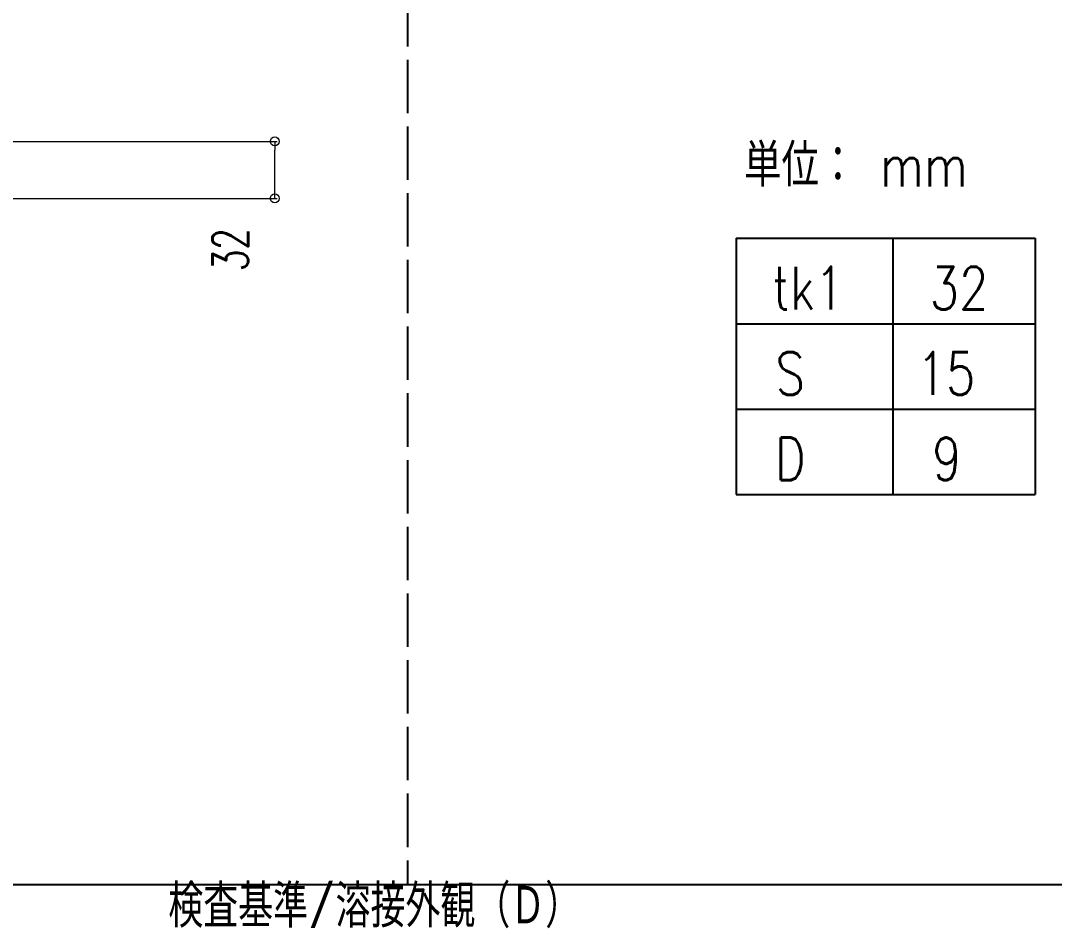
# Model space of a CAD drawing. Header units: millimetres. Extents: x -4568 to 36914, y -114 to 17788.
# Drawn here: x 13474 to 14054, y 675 to 1185 of the extents above; entities that cross this region are included whole.
import ezdxf
from ezdxf.enums import TextEntityAlignment as Align

# ---------------------------------------------------------------- set-up
doc = ezdxf.new("R2010")
doc.units = ezdxf.units.MM
doc.header["$LTSCALE"] = 5
doc.linetypes.add('DASHED', pattern=[7.5, 6, -1.5])
doc.layers.get('0').update_dxf_attribs({"color": 255})
doc.layers.get('DEFPOINTS').update_dxf_attribs({"color": 255})
doc.layers.add('寸法', color=4, linetype='Continuous')
doc.layers.add('文字', color=7, linetype='Continuous')
doc.styles.add('04setumei', font='simplex.shx', dxfattribs={"width": 0.7, "height": 2.5, "bigfont": 'extfont2.shx'})
doc.styles.add('DLSTANDARD1', font='monotxt.shx', dxfattribs={"width": 0.6, "bigfont": 'extfont'})
doc.styles.add('KANJI', font='simplex.shx', dxfattribs={"width": 0.7, "bigfont": 'extfont2.shx'})
doc.dimstyles.new('一般寸法-小さめ', dxfattribs={"dimscale": 10, "dimtxt": 2, "dimasz": 0.5, "dimexe": 0.125, "dimexo": 1.5, "dimgap": 0.5, "dimtad": 1, "dimtxsty": 'KANJI', "dimblk": 'ORIGIN', "dimcen": 0, "dimclrd": 256, "dimclre": 256, "dimclrt": 256, "dimadec": 0, "dimazin": 0, "dimtfac": 1, "dimtmove": 2, "dimatfit": 2, "dimfxl": 0, "dimtolj": 2, "dimlwd": 5, "dimlwe": 5, "dimarcsym": 0})

# ---------------------------------------------------------------- blocks, each defined once
blk = doc.blocks.new('_Origin')
at = {"color": 0, "linetype": 'ByBlock', "lineweight": -2}
blk.add_line((0, 0), (-1, 0), dxfattribs=at)
blk.add_circle((0, 0), 0.5, dxfattribs=at)
blk = doc.blocks.new('*D956')
at = {"layer": 'DEFPOINTS', "color": 0, "transparency": 16777216}
for p in [(13450.32, 1117.58), (13616.44, 1117.58), (13450.32, 1085.58)]:
    blk.add_point(p, dxfattribs=at)
at = {"layer": '寸法', "lineweight": 5, "transparency": 16777216}
for p, q in [((13465.32, 1117.58), (13617.69, 1117.58)), ((13616.44, 1090.58), (13616.44, 1112.58)), ((13465.32, 1085.58), (13617.69, 1085.58))]:
    blk.add_line(p, q, dxfattribs=at)
at = {"layer": '寸法', "lineweight": 5, "transparency": 16777216, "xscale": 5, "yscale": 5, "zscale": 5}
for p, rotation in [((13616.44, 1117.58), 90), ((13616.44, 1085.58), 270)]:
    blk.add_blockref('_Origin', p, dxfattribs=dict(at, rotation=rotation))
at = {"layer": '寸法', "transparency": 16777216, "insert": (13591.44, 1056.76), "char_height": 20, "attachment_point": 5, "rotation": 90, "style": 'KANJI'}
blk.add_mtext('\\A2;32', dxfattribs=at)

msp = doc.modelspace()

# ---------------------------------------------------------------- linework, layer by layer
at = {"linetype": 'DASHED', "lineweight": -3}
msp.add_line((13690.981, 2176), (13690.981, 700), dxfattribs=at)
at = {"linetype": 'Continuous', "lineweight": -3}
msp.add_line((11269.183, 700), (14473.183, 700), dxfattribs=at)
at = {"layer": '寸法'}
for p, q in [((13875.686, 1063.14), (13875.686, 967.14)), ((13875.686, 1063.14), (14043.686, 1063.14)), ((13875.686, 1063.14), (13875.686, 919.14)), ((13963.686, 1063.14), (13963.686, 919.14)), ((14043.686, 1063.14), (14043.686, 919.14)), ((13875.686, 1015.14), (14043.686, 1015.14)), ((13875.686, 967.14), (14043.686, 967.14)), ((13875.686, 919.14), (14043.686, 919.14))]:
    msp.add_line(p, q, dxfattribs=at)

# ---------------------------------------------------------------- texts
at = {"layer": '寸法', "style": '04setumei', "width": 0.8}
msp.add_text('単位： mm', height=24, dxfattribs=at).set_placement((13880.061, 1092.178))
for s, p in [('tk1', (13916.143, 1035.14)), ('32', (14000.943, 1035.14)), ('S', (13906.086, 987.14)), ('15', (13993.629, 987.14)), ('D', (13906.086, 939.14)), ('9', (13994.086, 939.14))]:
    msp.add_text(s, height=24, dxfattribs=at).set_placement(p, align=Align.MIDDLE)
at = {"layer": '文字', "color": 0, "linetype": 'Continuous', "ltscale": 6, "style": 'DLSTANDARD1', "width": 0.74375}
msp.add_text('検査基準/溶接外観（Ｄ）', height=24, dxfattribs=at).set_placement((13556.621, 668.574), align=Align.BOTTOM_LEFT)

# ---------------------------------------------------------------- dimensions: what is measured, and where the dimension line sits
at = {"layer": '寸法'}
dim = msp.add_linear_dim(base=(13616.445, 1117.585), p1=(13450.325, 1085.585), p2=(13450.325, 1117.585), angle=270, dimstyle='一般寸法-小さめ', dxfattribs=at)
dim.commit()
dim.dimension.update_dxf_attribs({"geometry": '*D956', "text_midpoint": (13591.445, 1056.76), "dimtype": 160})

doc.saveas('drawing.dxf')
